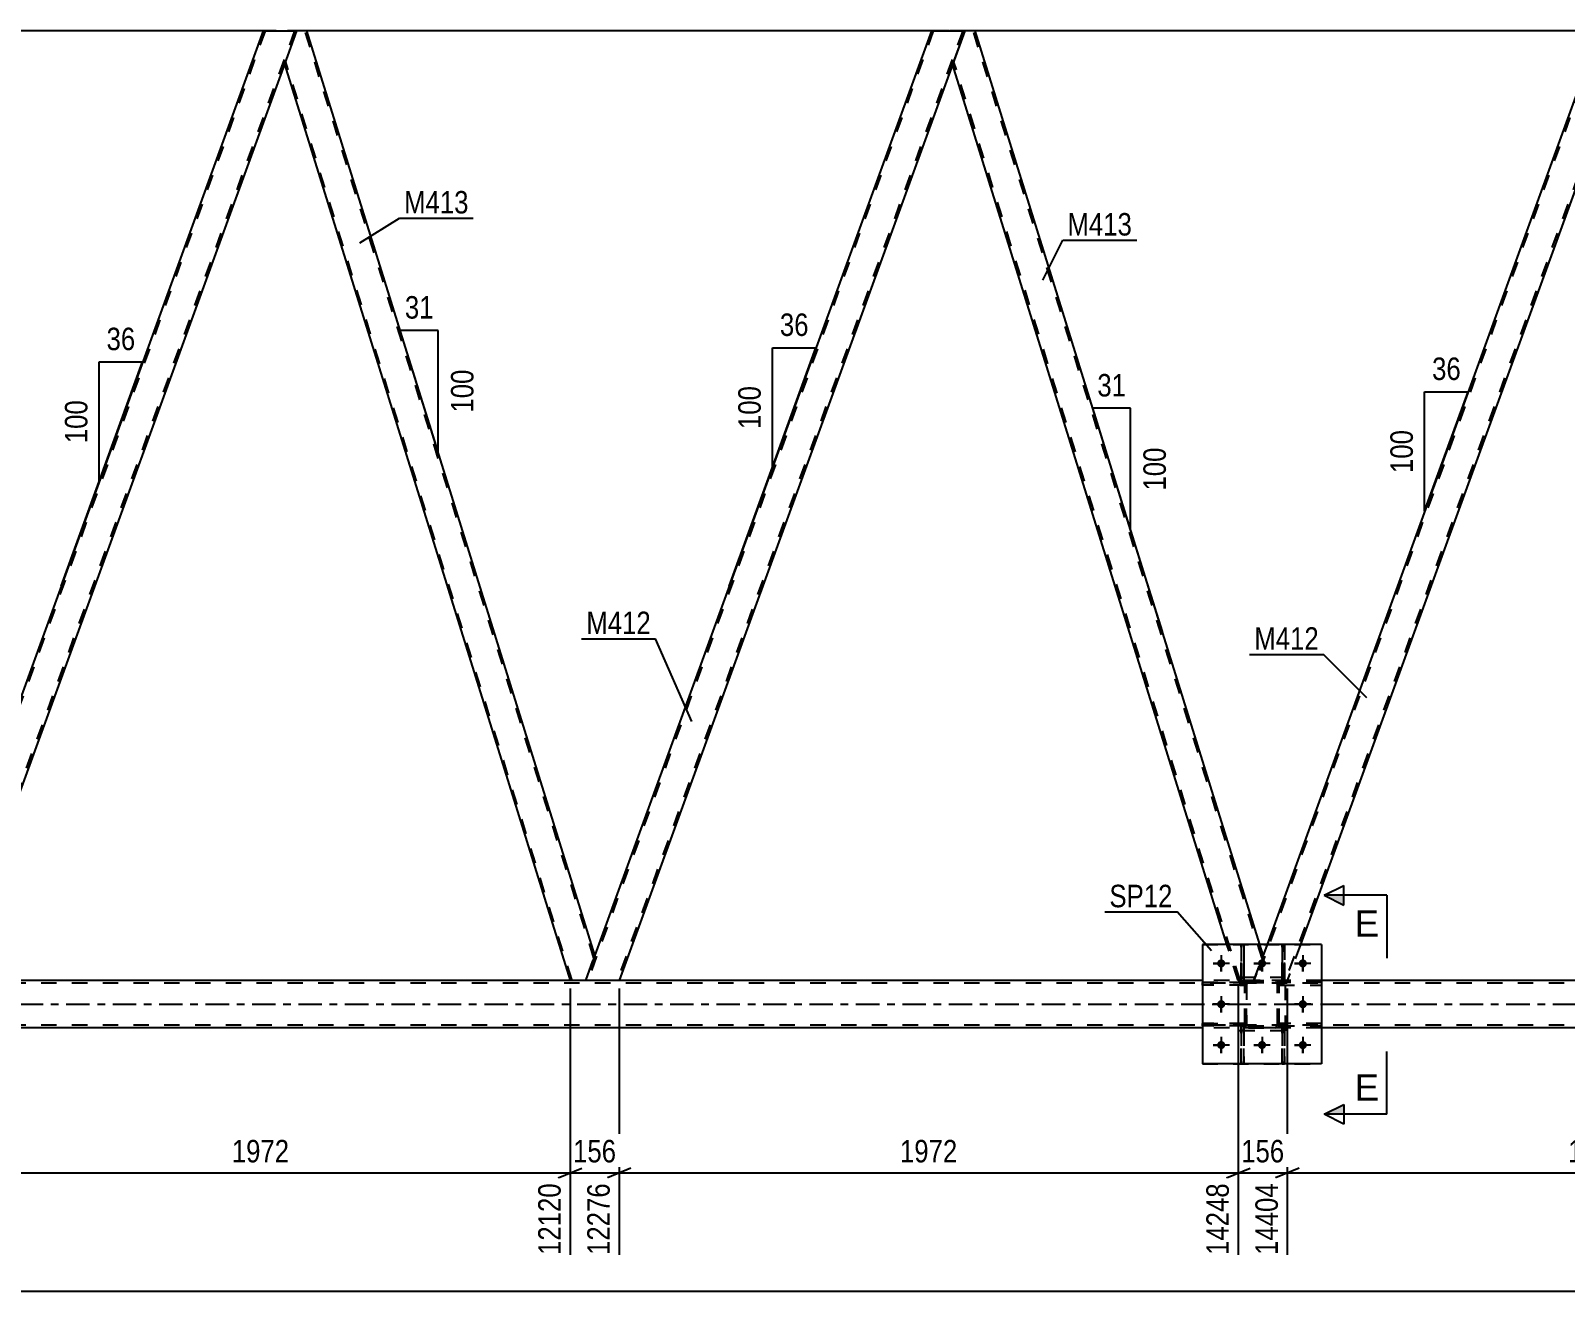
# Model space of a CAD drawing. Header units: millimetres. Extents: x 0 to 841, y 0 to 594.
# Drawn here: x 452.4 to 647.9, y 291 to 451.5 of the extents above; entities that cross this region are included whole.
import ezdxf

# ---------------------------------------------------------------- set-up
doc = ezdxf.new("R2010")
doc.units = ezdxf.units.MM
doc.linetypes.add('DXK_LINE_DOT2', pattern=[3.9198, 1.9599, -1.9599])
doc.linetypes.add('DXK_LINE_DOT3', pattern=[5.9187, 2.979, -0.9799, 0.9799, -0.9799])
doc.styles.add('Arial', font='arial.ttf', dxfattribs={"height": 0.2})
doc.styles.add('Arial Narrow', font='ARIALN.TTF', dxfattribs={"height": 0.2})

# ---------------------------------------------------------------- blocks, each defined once
blk = doc.blocks.new('Part-232924716-2392 - 2334')
at = {"color": 2, "linetype": 'Continuous'}
for p, q in [((616.85, 335.14), (601.65, 335.14)), ((601.65, 335.14), (601.65, 319.94)), ((616.85, 335.14), (616.85, 319.94)), ((616.85, 319.94), (601.65, 319.94))]:
    blk.add_line(p, q, dxfattribs=at)
blk = doc.blocks.new('Part-232924716-2345 - 2334')
at = {"color": 2, "linetype": 'Continuous'}
blk.add_line((611.8, 335.14), (612.12, 335.14), dxfattribs=at)
at = {"color": 7, "linetype": 'DXK_LINE_DOT2'}
for p, q in [((611.8, 330.9), (611.8, 335.14)), ((611.8, 334.85), (611.8, 330.3)), ((612.12, 335.14), (612.12, 330.9)), ((612.12, 330.3), (612.12, 335.14)), ((611.8, 330.3), (611.8, 330.9)), ((611.8, 330.9), (612.12, 330.9)), ((612.12, 330.9), (612.12, 330.3)), ((611.8, 330.3), (611.8, 330.3)), ((611.8, 330.3), (612.12, 330.3))]:
    blk.add_line(p, q, dxfattribs=at)
blk = doc.blocks.new('Part-232924716-2341 - 2334')
at = {"color": 7, "linetype": 'DXK_LINE_DOT2'}
for p, q in [((607.05, 330.3), (601.65, 330.3)), ((601.65, 330.3), (601.65, 329.98)), ((607.05, 329.98), (601.65, 329.98)), ((606.45, 329.98), (606.45, 330.3)), ((607.05, 330.3), (607.05, 329.98)), ((607.05, 329.98), (607.05, 330.3))]:
    blk.add_line(p, q, dxfattribs=at)
blk = doc.blocks.new('Part-232924716-2342 - 2334')
at = {"color": 7, "linetype": 'DXK_LINE_DOT2'}
for p, q in [((607.05, 325.1), (601.65, 325.1)), ((601.65, 325.1), (601.65, 324.78)), ((607.05, 324.78), (601.65, 324.78)), ((606.45, 324.78), (606.45, 325.1)), ((607.05, 325.1), (607.05, 324.78)), ((607.05, 324.78), (607.05, 325.1))]:
    blk.add_line(p, q, dxfattribs=at)
blk = doc.blocks.new('Part-232924716-2348 - 2334')
at = {"color": 2, "linetype": 'Continuous'}
blk.add_line((606.6, 335.14), (606.92, 335.14), dxfattribs=at)
at = {"color": 7, "linetype": 'DXK_LINE_DOT2'}
for p, q in [((606.6, 330.9), (606.6, 335.14)), ((606.6, 334.96), (606.6, 330.3)), ((606.92, 335.14), (606.92, 330.9)), ((606.92, 334.57), (606.92, 330.3)), ((606.6, 330.3), (606.6, 330.9)), ((606.6, 330.9), (606.92, 330.9)), ((606.92, 330.9), (606.92, 330.3)), ((606.6, 330.3), (606.6, 330.3)), ((606.6, 330.3), (606.92, 330.3))]:
    blk.add_line(p, q, dxfattribs=at)
blk = doc.blocks.new('Part-232924716-2351 - 2334')
at = {"color": 7, "linetype": 'DXK_LINE_DOT2'}
for p, q in [((612.12, 324.78), (611.8, 324.78)), ((611.8, 324.18), (611.8, 324.78)), ((611.8, 319.94), (611.8, 324.78)), ((612.12, 324.78), (612.12, 324.78)), ((612.12, 324.78), (612.12, 324.18)), ((612.12, 319.94), (612.12, 324.78)), ((612.12, 324.18), (611.8, 324.18)), ((611.8, 319.94), (611.8, 324.18)), ((612.12, 324.18), (612.12, 319.94)), ((612.12, 319.94), (611.8, 319.94))]:
    blk.add_line(p, q, dxfattribs=at)
blk = doc.blocks.new('Part-232924716-2353 - 2334')
at = {"color": 7, "linetype": 'DXK_LINE_DOT2'}
for p, q in [((616.85, 330.3), (611.45, 330.3)), ((611.45, 330.3), (611.45, 329.98)), ((611.45, 329.98), (611.45, 330.3)), ((611.45, 329.98), (616.85, 329.98)), ((612.05, 329.98), (612.05, 330.3)), ((616.85, 330.3), (616.85, 329.98))]:
    blk.add_line(p, q, dxfattribs=at)
blk = doc.blocks.new('Part-232924716-2354 - 2334')
at = {"color": 7, "linetype": 'DXK_LINE_DOT2'}
for p, q in [((616.85, 325.1), (611.45, 325.1)), ((611.45, 325.1), (611.45, 324.78)), ((611.45, 324.78), (611.45, 325.1)), ((611.45, 324.78), (616.85, 324.78)), ((612.05, 324.78), (612.05, 325.1)), ((616.85, 325.1), (616.85, 324.78))]:
    blk.add_line(p, q, dxfattribs=at)
blk = doc.blocks.new('Part-232924716-2355 - 2334')
at = {"color": 7, "linetype": 'DXK_LINE_DOT2'}
for p, q in [((601.65, 329.98), (601.65, 330.3)), ((601.65, 330.3), (607.05, 330.3)), ((607.05, 329.98), (601.65, 329.98)), ((606.45, 329.98), (606.45, 330.3)), ((606.45, 330.3), (607.05, 330.3)), ((606.45, 329.98), (607.05, 329.98)), ((607.05, 329.98), (607.05, 330.3)), ((607.05, 330.3), (607.05, 329.98))]:
    blk.add_line(p, q, dxfattribs=at)
blk = doc.blocks.new('Part-232924716-2422 - 2334')
at = {"color": 2, "linetype": 'Continuous'}
for p, q in [((601.65, 330.54), (361.44, 330.54)), ((749.65, 330.54), (616.85, 330.54)), ((601.65, 324.54), (361.44, 324.54)), ((749.65, 324.54), (616.85, 324.54))]:
    blk.add_line(p, q, dxfattribs=at)
at = {"color": 7, "linetype": 'DXK_LINE_DOT2'}
for p, q in [((616.85, 330.54), (601.65, 330.54)), ((749.65, 330.22), (78.1, 330.22)), ((749.65, 324.86), (78.1, 324.86)), ((616.85, 324.54), (601.65, 324.54))]:
    blk.add_line(p, q, dxfattribs=at)
at = {"color": 7, "linetype": 'DXK_LINE_DOT3'}
blk.add_line((78.1, 327.54), (749.65, 327.54), dxfattribs=at)
blk = doc.blocks.new('Part-232924716-2360 - 2334')
at = {"color": 7, "linetype": 'DXK_LINE_DOT2'}
for p, q in [((611.45, 324.78), (611.45, 325.1)), ((612.05, 325.1), (611.45, 325.1)), ((611.45, 325.1), (611.45, 324.78)), ((616.85, 325.1), (611.45, 325.1)), ((612.05, 324.78), (611.45, 324.78)), ((611.45, 324.78), (616.85, 324.78)), ((612.05, 324.78), (612.05, 325.1)), ((616.85, 324.78), (616.85, 325.1))]:
    blk.add_line(p, q, dxfattribs=at)
blk = doc.blocks.new('Part-232924716-2371 - 2334')
at = {"color": 7, "linetype": 'DXK_LINE_DOT2'}
for p, q in [((482.24, 451.54), (438.2, 330.54)), ((485.99, 451.54), (441.95, 330.54)), ((486.24, 451.54), (484.69, 447.29)), ((439.13, 333.79), (437.94, 330.54))]:
    blk.add_line(p, q, dxfattribs=at)
at = {"color": 2, "linetype": 'Continuous'}
for p, q in [((481.99, 451.54), (439.13, 333.79)), ((481.99, 451.54), (486.24, 451.54)), ((484.69, 447.29), (442.2, 330.54)), ((442.16, 330.54), (437.94, 330.54)), ((442.2, 330.54), (442.16, 330.54))]:
    blk.add_line(p, q, dxfattribs=at)
blk = doc.blocks.new('Part-232924716-2376 - 2334')
at = {"color": 2, "linetype": 'Continuous'}
for p, q in [((486.24, 451.54), (484.69, 447.29)), ((487.56, 451.54), (486.24, 451.54)), ((524.26, 333.79), (487.56, 451.54)), ((484.69, 447.29), (521.09, 330.54)), ((523.08, 330.54), (523.99, 333.05)), ((524.18, 333.57), (523.99, 333.05)), ((524.26, 333.79), (524.18, 333.57)), ((523.08, 330.54), (521.09, 330.54))]:
    blk.add_line(p, q, dxfattribs=at)
at = {"color": 7, "linetype": 'DXK_LINE_DOT2'}
for p, q in [((524.13, 333.42), (487.31, 451.54)), ((521.34, 330.54), (484.83, 447.66)), ((524.09, 333.33), (523.99, 333.05)), ((524.18, 333.57), (524.13, 333.42))]:
    blk.add_line(p, q, dxfattribs=at)
blk = doc.blocks.new('Part-232924716-2377 - 2334')
at = {"color": 7, "linetype": 'DXK_LINE_DOT2'}
for p, q in [((601.65, 335.14), (616.85, 335.14)), ((601.65, 335.14), (601.65, 319.94)), ((616.85, 335.14), (616.85, 319.94)), ((601.65, 319.94), (616.85, 319.94))]:
    blk.add_line(p, q, dxfattribs=at)
blk = doc.blocks.new('Part-232924716-2393 - 2334')
at = {"color": 7, "linetype": 'DXK_LINE_DOT2'}
for p, q in [((611.45, 329.98), (611.45, 330.3)), ((616.85, 330.3), (611.45, 330.3)), ((611.45, 330.3), (611.45, 329.98)), ((612.05, 329.98), (611.45, 329.98)), ((611.45, 329.98), (616.85, 329.98)), ((612.05, 329.98), (612.05, 330.3)), ((616.85, 330.3), (616.85, 329.98))]:
    blk.add_line(p, q, dxfattribs=at)
blk = doc.blocks.new('Part-232924716-2443 - 2334')
at = {"color": 7, "linetype": 'DXK_LINE_DOT2'}
for p, q in [((652.51, 451.54), (608.47, 330.54)), ((656.25, 451.54), (612.21, 330.54)), ((609.89, 335.14), (608.21, 330.54)), ((614.15, 335.14), (612.47, 330.54)), ((612.47, 330.54), (608.21, 330.54))]:
    blk.add_line(p, q, dxfattribs=at)
at = {"color": 2, "linetype": 'Continuous'}
for p, q in [((652.25, 451.54), (609.89, 335.14)), ((656.51, 451.54), (614.15, 335.14)), ((652.25, 451.54), (656.51, 451.54))]:
    blk.add_line(p, q, dxfattribs=at)
blk = doc.blocks.new('Part-232924716-2484 - 2334')
at = {"color": 7, "linetype": 'DXK_LINE_DOT2'}
for p, q in [((607.35, 330.51), (607.53, 330.54)), ((607.53, 330.54), (607.35, 330.51)), ((607.53, 330.54), (610.97, 330.54)), ((607.53, 330.54), (607.53, 330.54)), ((607.53, 330.54), (610.97, 330.54)), ((610.97, 330.54), (610.97, 330.54)), ((610.97, 330.54), (611.15, 330.51)), ((611.15, 330.51), (610.97, 330.54)), ((607.05, 330.06), (607.09, 330.25)), ((607.09, 330.25), (607.05, 330.06)), ((607.05, 325.02), (607.05, 330.06)), ((607.05, 330.06), (607.05, 330.06)), ((607.05, 325.02), (607.05, 330.06)), ((607.29, 330.06), (607.31, 330.16)), ((607.31, 330.16), (607.29, 330.06)), ((607.29, 325.02), (607.29, 330.06)), ((607.29, 330.06), (607.29, 330.06)), ((607.29, 330.06), (607.29, 325.02)), ((607.31, 330.16), (607.36, 330.23)), ((607.36, 330.23), (607.31, 330.16)), ((607.36, 330.23), (607.44, 330.29)), ((607.44, 330.29), (607.36, 330.23)), ((607.44, 330.29), (607.53, 330.3)), ((607.53, 330.3), (607.44, 330.29)), ((607.53, 330.3), (610.97, 330.3)), ((607.53, 330.3), (607.53, 330.3)), ((607.53, 330.3), (610.97, 330.3)), ((610.97, 330.3), (610.97, 330.3)), ((610.97, 330.3), (611.06, 330.29)), ((611.06, 330.29), (611.14, 330.23)), ((611.14, 330.23), (611.19, 330.16)), ((611.19, 330.16), (611.14, 330.23)), ((611.19, 330.16), (611.21, 330.06)), ((611.21, 330.06), (611.19, 330.16)), ((611.21, 325.02), (611.21, 330.06)), ((611.21, 330.06), (611.21, 330.06)), ((611.21, 325.02), (611.21, 330.06)), ((611.41, 330.25), (611.45, 330.06)), ((611.45, 330.06), (611.41, 330.25)), ((611.45, 325.02), (611.45, 330.06)), ((611.45, 330.06), (611.45, 330.06)), ((611.45, 325.02), (611.45, 330.06)), ((607.05, 325.02), (607.05, 325.02)), ((607.09, 324.84), (607.05, 325.02)), ((607.05, 325.02), (607.09, 324.84)), ((607.29, 325.02), (607.29, 325.02)), ((607.31, 324.93), (607.29, 325.02)), ((607.29, 325.02), (607.31, 324.93)), ((607.36, 324.85), (607.31, 324.93)), ((607.31, 324.93), (607.36, 324.85)), ((607.53, 324.54), (607.35, 324.58)), ((607.35, 324.58), (607.53, 324.54)), ((607.44, 324.8), (607.36, 324.85)), ((607.53, 324.78), (607.44, 324.8)), ((607.53, 324.78), (610.97, 324.78)), ((607.53, 324.78), (607.53, 324.78)), ((607.53, 324.78), (610.97, 324.78)), ((611.06, 324.8), (610.97, 324.78)), ((610.97, 324.78), (611.06, 324.8)), ((610.97, 324.78), (610.97, 324.78)), ((611.15, 324.58), (610.97, 324.54)), ((610.97, 324.54), (611.15, 324.58)), ((611.14, 324.85), (611.06, 324.8)), ((611.06, 324.8), (611.14, 324.85)), ((611.19, 324.93), (611.14, 324.85)), ((611.14, 324.85), (611.19, 324.93)), ((611.21, 325.02), (611.19, 324.93)), ((611.19, 324.93), (611.21, 325.02)), ((611.21, 325.02), (611.21, 325.02)), ((611.45, 325.02), (611.41, 324.84)), ((611.41, 324.84), (611.45, 325.02)), ((611.45, 325.02), (611.45, 325.02)), ((607.53, 324.54), (610.97, 324.54)), ((607.53, 324.54), (607.53, 324.54)), ((610.97, 324.54), (607.53, 324.54)), ((610.97, 324.54), (610.97, 324.54))]:
    blk.add_line(p, q, dxfattribs=at)
at = {"color": 7, "linetype": 'DXK_LINE_DOT3'}
blk.add_line((609.25, 327.54), (609.25, 327.54), dxfattribs=at)
at = {"color": 7, "linetype": 'DXK_LINE_DOT2'}
for centre, start, end in [((607.53, 330.06), 112.5, 157.5), ((607.53, 330.06), 112.5, 157.5), ((610.97, 330.06), 22.5, 67.5), ((610.97, 330.06), 22.5, 67.5), ((607.53, 325.02), 202.5, 247.5), ((607.53, 325.02), 202.5, 247.5), ((610.97, 325.02), 292.5, 337.5), ((610.97, 325.02), 292.5, 337.5)]:
    blk.add_arc(centre, 0.48, start, end, dxfattribs=at)
blk = doc.blocks.new('Part-232924716-2485 - 2334')
at = {"color": 7, "linetype": 'DXK_LINE_DOT2'}
for p, q in [((612.25, 330.94), (606.25, 330.94)), ((606.25, 324.14), (606.25, 330.94)), ((612.25, 324.14), (612.25, 330.94)), ((612.25, 324.14), (606.25, 324.14))]:
    blk.add_line(p, q, dxfattribs=at)
blk = doc.blocks.new('Part-232924716-2486 - 2334')
at = {"color": 7, "linetype": 'DXK_LINE_DOT2'}
for p, q in [((612.25, 330.94), (606.25, 330.94)), ((606.25, 324.14), (606.25, 330.94)), ((612.25, 324.14), (612.25, 330.94)), ((612.25, 324.14), (606.25, 324.14))]:
    blk.add_line(p, q, dxfattribs=at)
blk = doc.blocks.new('Part-232924716-2507 - 2334')
at = {"color": 2, "linetype": 'Continuous'}
for p, q in [((571.38, 451.54), (569.83, 447.29)), ((572.69, 451.54), (571.38, 451.54)), ((608.97, 335.14), (572.69, 451.54)), ((604.78, 335.14), (569.83, 447.29))]:
    blk.add_line(p, q, dxfattribs=at)
at = {"color": 7, "linetype": 'DXK_LINE_DOT2'}
for p, q in [((609.26, 333.42), (572.44, 451.54)), ((606.47, 330.54), (569.96, 447.66)), ((606.22, 330.54), (604.78, 335.14)), ((609.4, 333.79), (608.97, 335.14)), ((608.21, 330.54), (609.4, 333.79)), ((606.22, 330.54), (608.21, 330.54))]:
    blk.add_line(p, q, dxfattribs=at)
blk = doc.blocks.new('Part-232924716-2512 - 2334')
at = {"color": 7, "linetype": 'DXK_LINE_DOT2'}
for p, q in [((567.37, 451.54), (523.33, 330.54)), ((571.12, 451.54), (527.08, 330.54)), ((524.26, 333.79), (523.08, 330.54))]:
    blk.add_line(p, q, dxfattribs=at)
at = {"color": 2, "linetype": 'Continuous'}
for p, q in [((567.12, 451.54), (524.26, 333.79)), ((571.38, 451.54), (527.34, 330.54)), ((567.12, 451.54), (571.38, 451.54)), ((527.3, 330.54), (523.08, 330.54)), ((527.34, 330.54), (527.3, 330.54))]:
    blk.add_line(p, q, dxfattribs=at)
blk = doc.blocks.new('Part-232924716-2513 - 2334')
at = {"color": 7, "linetype": 'DXK_LINE_DOT2'}
for p, q in [((601.65, 324.78), (601.65, 325.1)), ((601.65, 325.1), (607.05, 325.1)), ((607.05, 324.78), (601.65, 324.78)), ((606.45, 324.78), (606.45, 325.1)), ((606.45, 325.1), (607.05, 325.1)), ((606.45, 324.78), (607.05, 324.78)), ((607.05, 324.78), (607.05, 325.1)), ((607.05, 325.1), (607.05, 324.78))]:
    blk.add_line(p, q, dxfattribs=at)
blk = doc.blocks.new('Part-232924716-2518 - 2334')
at = {"color": 7, "linetype": 'DXK_LINE_DOT2'}
for p, q in [((749.65, 451.54), (141.45, 451.54)), ((487.56, 451.54), (481.98, 451.54)), ((571.38, 451.54), (567.12, 451.54)), ((572.69, 451.54), (571.38, 451.54))]:
    blk.add_line(p, q, dxfattribs=at)
at = {"color": 2, "linetype": 'Continuous'}
for p, q in [((481.98, 451.54), (402.43, 451.54)), ((567.12, 451.54), (487.56, 451.54)), ((571.38, 451.54), (571.38, 451.54)), ((652.25, 451.54), (572.69, 451.54))]:
    blk.add_line(p, q, dxfattribs=at)
blk = doc.blocks.new('Part-232924716-2531 - 2334')
at = {"color": 7, "linetype": 'DXK_LINE_DOT2'}
for p, q in [((607.35, 330.51), (607.53, 330.54)), ((607.53, 330.54), (607.35, 330.51)), ((607.53, 330.54), (610.97, 330.54)), ((607.53, 330.54), (607.53, 330.54)), ((607.53, 330.54), (610.97, 330.54)), ((610.97, 330.54), (610.97, 330.54)), ((610.97, 330.54), (611.15, 330.51)), ((611.15, 330.51), (610.97, 330.54)), ((607.05, 330.06), (607.09, 330.25)), ((607.09, 330.25), (607.05, 330.06)), ((607.05, 325.02), (607.05, 330.06)), ((607.05, 330.06), (607.05, 330.06)), ((607.05, 325.02), (607.05, 330.06)), ((607.29, 330.06), (607.31, 330.16)), ((607.31, 330.16), (607.29, 330.06)), ((607.29, 325.02), (607.29, 330.06)), ((607.29, 330.06), (607.29, 330.06)), ((607.29, 330.06), (607.29, 325.02)), ((607.31, 330.16), (607.36, 330.23)), ((607.36, 330.23), (607.31, 330.16)), ((607.36, 330.23), (607.44, 330.29)), ((607.44, 330.29), (607.36, 330.23)), ((607.44, 330.29), (607.53, 330.3)), ((607.53, 330.3), (607.44, 330.29)), ((607.53, 330.3), (610.97, 330.3)), ((607.53, 330.3), (607.53, 330.3)), ((607.53, 330.3), (610.97, 330.3)), ((610.97, 330.3), (610.97, 330.3)), ((610.97, 330.3), (611.06, 330.29)), ((611.06, 330.29), (611.14, 330.23)), ((611.14, 330.23), (611.19, 330.16)), ((611.19, 330.16), (611.14, 330.23)), ((611.19, 330.16), (611.21, 330.06)), ((611.21, 330.06), (611.19, 330.16)), ((611.21, 325.02), (611.21, 330.06)), ((611.21, 330.06), (611.21, 330.06)), ((611.21, 325.02), (611.21, 330.06)), ((611.41, 330.25), (611.45, 330.06)), ((611.45, 330.06), (611.41, 330.25)), ((611.45, 325.02), (611.45, 330.06)), ((611.45, 330.06), (611.45, 330.06)), ((611.45, 325.02), (611.45, 330.06)), ((607.05, 325.02), (607.05, 325.02)), ((607.09, 324.84), (607.05, 325.02)), ((607.05, 325.02), (607.09, 324.84)), ((607.29, 325.02), (607.29, 325.02)), ((607.31, 324.93), (607.29, 325.02)), ((607.29, 325.02), (607.31, 324.93)), ((607.36, 324.85), (607.31, 324.93)), ((607.31, 324.93), (607.36, 324.85)), ((607.53, 324.54), (607.35, 324.58)), ((607.35, 324.58), (607.53, 324.54)), ((607.44, 324.8), (607.36, 324.85)), ((607.53, 324.78), (607.44, 324.8)), ((607.53, 324.78), (610.97, 324.78)), ((607.53, 324.78), (607.53, 324.78)), ((607.53, 324.78), (610.97, 324.78)), ((611.06, 324.8), (610.97, 324.78)), ((610.97, 324.78), (611.06, 324.8)), ((610.97, 324.78), (610.97, 324.78)), ((611.15, 324.58), (610.97, 324.54)), ((610.97, 324.54), (611.15, 324.58)), ((611.14, 324.85), (611.06, 324.8)), ((611.06, 324.8), (611.14, 324.85)), ((611.19, 324.93), (611.14, 324.85)), ((611.14, 324.85), (611.19, 324.93)), ((611.21, 325.02), (611.19, 324.93)), ((611.19, 324.93), (611.21, 325.02)), ((611.21, 325.02), (611.21, 325.02)), ((611.45, 325.02), (611.41, 324.84)), ((611.41, 324.84), (611.45, 325.02)), ((611.45, 325.02), (611.45, 325.02)), ((607.53, 324.54), (610.97, 324.54)), ((607.53, 324.54), (607.53, 324.54)), ((610.97, 324.54), (607.53, 324.54)), ((610.97, 324.54), (610.97, 324.54))]:
    blk.add_line(p, q, dxfattribs=at)
at = {"color": 7, "linetype": 'DXK_LINE_DOT3'}
blk.add_line((609.25, 327.54), (609.25, 327.54), dxfattribs=at)
at = {"color": 7, "linetype": 'DXK_LINE_DOT2'}
for centre, start, end in [((607.53, 330.06), 112.5, 157.5), ((607.53, 330.06), 112.5, 157.5), ((610.97, 330.06), 22.5, 67.5), ((610.97, 330.06), 22.5, 67.5), ((607.53, 325.02), 202.5, 247.5), ((607.53, 325.02), 202.5, 247.5), ((610.97, 325.02), 292.5, 337.5), ((610.97, 325.02), 292.5, 337.5)]:
    blk.add_arc(centre, 0.48, start, end, dxfattribs=at)
blk = doc.blocks.new('Part-232924716-2535 - 2334')
at = {"color": 7, "linetype": 'DXK_LINE_DOT2'}
for p, q in [((606.6, 324.78), (606.6, 324.78)), ((606.6, 324.78), (606.6, 324.18)), ((606.6, 319.94), (606.6, 324.78)), ((606.92, 324.78), (606.6, 324.78)), ((606.92, 324.18), (606.92, 324.78)), ((606.92, 324.78), (606.92, 319.94)), ((606.6, 324.18), (606.6, 319.94)), ((606.6, 324.18), (606.92, 324.18)), ((606.92, 319.94), (606.92, 324.18)), ((606.6, 319.94), (606.92, 319.94))]:
    blk.add_line(p, q, dxfattribs=at)
blk = doc.blocks.new('Part-232924716-2538 - 2334')
at = {"color": 7, "linetype": 'DXK_LINE_DOT2'}
for p, q in [((611.8, 324.78), (611.8, 324.78)), ((611.8, 324.78), (611.8, 324.18)), ((611.8, 319.94), (611.8, 324.78)), ((612.12, 324.78), (611.8, 324.78)), ((612.12, 324.18), (612.12, 324.78)), ((612.12, 324.78), (612.12, 319.94)), ((611.8, 324.18), (611.8, 319.94)), ((611.8, 324.18), (612.12, 324.18)), ((612.12, 319.94), (612.12, 324.18)), ((611.8, 319.94), (612.12, 319.94))]:
    blk.add_line(p, q, dxfattribs=at)
blk = doc.blocks.new('Part-232924716-2541 - 2334')
at = {"color": 7, "linetype": 'DXK_LINE_DOT2'}
for p, q in [((606.92, 335.14), (606.6, 335.14)), ((606.6, 335.14), (606.6, 330.9)), ((606.92, 330.9), (606.92, 335.14)), ((606.6, 332.74), (606.6, 330.3)), ((606.92, 332.74), (606.92, 330.3)), ((606.92, 330.9), (606.6, 330.9)), ((606.6, 330.9), (606.6, 330.3)), ((606.92, 330.3), (606.92, 330.9)), ((606.92, 330.3), (606.6, 330.3)), ((606.92, 330.3), (606.92, 330.3))]:
    blk.add_line(p, q, dxfattribs=at)
blk = doc.blocks.new('Part-232924716-2544 - 2334')
at = {"color": 7, "linetype": 'DXK_LINE_DOT2'}
for p, q in [((612.12, 335.14), (611.8, 335.14)), ((611.8, 335.14), (611.8, 330.9)), ((612.12, 330.9), (612.12, 335.14)), ((611.8, 332.74), (611.8, 330.3)), ((612.12, 332.74), (612.12, 330.3)), ((612.12, 330.9), (611.8, 330.9)), ((611.8, 330.9), (611.8, 330.3)), ((612.12, 330.3), (612.12, 330.9)), ((612.12, 330.3), (611.8, 330.3)), ((612.12, 330.3), (612.12, 330.3))]:
    blk.add_line(p, q, dxfattribs=at)
blk = doc.blocks.new('Part-232924716-2552 - 2334')
at = {"color": 7, "linetype": 'DXK_LINE_DOT2'}
for p, q in [((606.92, 324.78), (606.6, 324.78)), ((606.6, 324.18), (606.6, 324.78)), ((606.6, 319.94), (606.6, 324.78)), ((606.92, 324.78), (606.92, 324.78)), ((606.92, 324.78), (606.92, 324.18)), ((606.92, 319.94), (606.92, 324.78)), ((606.92, 324.18), (606.6, 324.18)), ((606.6, 319.94), (606.6, 324.18)), ((606.92, 324.18), (606.92, 319.94)), ((606.92, 319.94), (606.6, 319.94))]:
    blk.add_line(p, q, dxfattribs=at)
blk = doc.blocks.new('Bolt-232924716-2591 - 2334')
at = {"color": 1, "linetype": 'Continuous'}
for p, q in [((603.01, 332.74), (603.7, 332.74)), ((604.05, 333.78), (604.05, 333.09)), ((605.09, 332.74), (604.4, 332.74)), ((608.21, 332.74), (608.9, 332.74)), ((609.25, 333.78), (609.25, 333.09)), ((610.29, 332.74), (609.6, 332.74)), ((613.41, 332.74), (614.1, 332.74)), ((614.45, 333.78), (614.45, 333.09)), ((615.49, 332.74), (614.8, 332.74)), ((604.05, 331.7), (604.05, 332.4)), ((609.25, 331.7), (609.25, 332.4)), ((614.45, 331.7), (614.45, 332.4)), ((604.05, 328.58), (604.05, 327.89)), ((614.45, 328.58), (614.45, 327.89)), ((603.01, 327.54), (603.7, 327.54)), ((604.05, 326.5), (604.05, 327.2)), ((605.09, 327.54), (604.4, 327.54)), ((613.41, 327.54), (614.1, 327.54)), ((614.45, 326.5), (614.45, 327.2)), ((615.49, 327.54), (614.8, 327.54)), ((604.05, 323.38), (604.05, 322.69)), ((609.25, 323.38), (609.25, 322.69)), ((614.45, 323.38), (614.45, 322.69)), ((603.01, 322.34), (603.7, 322.34)), ((604.05, 321.3), (604.05, 322)), ((605.09, 322.34), (604.4, 322.34)), ((608.21, 322.34), (608.9, 322.34)), ((609.25, 321.3), (609.25, 322)), ((610.29, 322.34), (609.6, 322.34)), ((613.41, 322.34), (614.1, 322.34)), ((614.45, 321.3), (614.45, 322)), ((615.49, 322.34), (614.8, 322.34))]:
    blk.add_line(p, q, dxfattribs=at)
blk = doc.blocks.new('Bolt-232924716-2592 - 2334')
at = {"linetype": 'Continuous'}
for points in [[(604.57, 332.74, -1), (603.53, 332.74, -1)], [(609.77, 332.74, -1), (608.73, 332.74, -1)], [(614.97, 332.74, -1), (613.93, 332.74, -1)], [(604.57, 327.54, -1), (603.53, 327.54, -1)], [(614.97, 327.54, -1), (613.93, 327.54, -1)], [(604.57, 322.34, -1), (603.53, 322.34, -1)], [(609.77, 322.34, -1), (608.73, 322.34, -1)], [(614.97, 322.34, -1), (613.93, 322.34, -1)]]:
    blk.add_hatch(color=1, dxfattribs=at).paths.add_polyline_path(points)
at = {"color": 1, "linetype": 'Continuous'}
for p, q in [((605.09, 332.74), (603.01, 332.74)), ((604.05, 333.78), (604.05, 331.7)), ((610.29, 332.74), (608.21, 332.74)), ((609.25, 333.78), (609.25, 331.7)), ((615.49, 332.74), (613.41, 332.74)), ((614.45, 333.78), (614.45, 331.7)), ((604.05, 328.58), (604.05, 326.5)), ((614.45, 328.58), (614.45, 326.5)), ((605.09, 327.54), (603.01, 327.54)), ((615.49, 327.54), (613.41, 327.54)), ((604.05, 323.38), (604.05, 321.3)), ((609.25, 323.38), (609.25, 321.3)), ((614.45, 323.38), (614.45, 321.3)), ((605.09, 322.34), (603.01, 322.34)), ((610.29, 322.34), (608.21, 322.34)), ((615.49, 322.34), (613.41, 322.34))]:
    blk.add_line(p, q, dxfattribs=at)
blk = doc.blocks.new('StraightDimension-232924716-2999 - 2334')
at = {"color": 7, "linetype": 'Continuous'}
blk.add_line((65.2, 290.97), (800.14, 290.97), dxfattribs=at)
blk = doc.blocks.new('AngleDimension-232924716-8519 - 2334')
at = {"color": 7, "linetype": 'Continuous'}
for p, q in [((629.97, 405.55), (635.51, 405.55)), ((629.97, 390.33), (635.51, 405.55)), ((629.97, 390.33), (629.97, 405.55)), ((634.25, 402.07), (635.51, 405.55))]:
    blk.add_line(p, q, dxfattribs=at)
at = {"color": 0}
for points in [[(635.17, 406.45), (635.17, 410.65), (630.32, 410.65), (630.32, 406.45)], [(629.07, 401.28), (624.87, 401.28), (624.87, 394.6), (629.07, 394.6)]]:
    blk.add_wipeout(points, dxfattribs=at)
at = {"color": 3, "style": 'Arial Narrow'}
blk.add_text('36', height=2.863, dxfattribs=at).set_placement((630.92, 407.05))
blk.add_text('100', height=2.863, rotation=90.0002, dxfattribs=at).set_placement((628.47, 395.2))
blk = doc.blocks.new('StraightDimension-232924716-7799 - 2334')
at = {"color": 7, "linetype": 'Continuous'}
for p, q in [((612.47, 329.54), (612.47, 295.6)), ((691.35, 329.54), (691.35, 295.6)), ((613.97, 306.64), (610.97, 305.44)), ((612.47, 306.04), (691.35, 306.04)), ((689.85, 305.44), (692.85, 306.64))]:
    blk.add_line(p, q, dxfattribs=at)
at = {"color": 0}
blk.add_wipeout([(656.17, 306.79), (656.17, 310.99), (647.66, 310.99), (647.66, 306.79)], dxfattribs=at)
at = {"color": 0, "linetype": 'Continuous'}
blk.add_wipeout([(690.75, 305.34), (686.55, 305.34), (686.55, 295), (690.75, 295)], dxfattribs=at)
at = {"color": 3, "style": 'Arial Narrow'}
blk.add_text('1972', height=2.863, dxfattribs=at).set_placement((648.26, 307.39))
at = {"color": 3, "linetype": 'Continuous', "style": 'Arial Narrow'}
blk.add_text('16376', height=2.863, rotation=90.0002, dxfattribs=at).set_placement((690.15, 295.6))
blk = doc.blocks.new('AngleDimension-232924716-2649 - 2334')
at = {"color": 7, "linetype": 'Continuous'}
for p, q in [((501.53, 406.72), (499.46, 413.37)), ((504.28, 413.37), (499.46, 413.37)), ((504.28, 397.91), (499.46, 413.37)), ((504.28, 397.91), (504.28, 413.37))]:
    blk.add_line(p, q, dxfattribs=at)
at = {"color": 0}
for points in [[(504.3, 414.27), (504.3, 418.47), (499.44, 418.47), (499.44, 414.27)], [(509.38, 408.98), (505.18, 408.98), (505.18, 402.3), (509.38, 402.3)]]:
    blk.add_wipeout(points, dxfattribs=at)
at = {"color": 3, "style": 'Arial Narrow'}
blk.add_text('31', height=2.863, dxfattribs=at).set_placement((500.04, 414.87))
blk.add_text('100', height=2.863, rotation=90.0002, dxfattribs=at).set_placement((508.78, 402.9))
blk = doc.blocks.new('AngleDimension-232924716-8491 - 2334')
at = {"color": 7, "linetype": 'Continuous'}
for p, q in [((546.88, 411.16), (552.42, 411.16)), ((546.88, 395.94), (552.42, 411.16)), ((546.88, 395.94), (546.88, 411.16)), ((541.37, 380.79), (546.88, 395.94))]:
    blk.add_line(p, q, dxfattribs=at)
at = {"color": 0}
for points in [[(552.08, 412.06), (552.08, 416.26), (547.22, 416.26), (547.22, 412.06)], [(545.98, 406.89), (541.78, 406.89), (541.78, 400.2), (545.98, 400.2)]]:
    blk.add_wipeout(points, dxfattribs=at)
at = {"color": 3, "style": 'Arial Narrow'}
blk.add_text('36', height=2.863, dxfattribs=at).set_placement((547.82, 412.66))
blk.add_text('100', height=2.863, rotation=90.0002, dxfattribs=at).set_placement((545.38, 400.8))
blk = doc.blocks.new('AngleDimension-232924716-8505 - 2334')
at = {"color": 7, "linetype": 'Continuous'}
for p, q in [((592.5, 403.45), (587.68, 403.45)), ((592.5, 387.98), (587.68, 403.45)), ((592.5, 387.98), (592.5, 403.45)), ((596.55, 375), (592.5, 387.98))]:
    blk.add_line(p, q, dxfattribs=at)
at = {"color": 0}
for points in [[(592.52, 404.35), (592.52, 408.55), (587.67, 408.55), (587.67, 404.35)], [(597.6, 399.06), (593.4, 399.06), (593.4, 392.37), (597.6, 392.37)]]:
    blk.add_wipeout(points, dxfattribs=at)
at = {"color": 3, "style": 'Arial Narrow'}
blk.add_text('31', height=2.863, dxfattribs=at).set_placement((588.27, 404.95))
blk.add_text('100', height=2.863, rotation=90.0002, dxfattribs=at).set_placement((597, 392.97))
blk = doc.blocks.new('StraightDimension-232924716-7800 - 2334')
at = {"color": 7, "linetype": 'Continuous'}
for p, q in [((606.22, 329.54), (606.22, 295.6)), ((612.47, 329.54), (612.47, 295.6)), ((604.72, 305.44), (607.72, 306.64)), ((606.22, 306.04), (612.47, 306.04)), ((613.97, 306.64), (610.97, 305.44))]:
    blk.add_line(p, q, dxfattribs=at)
at = {"color": 0}
blk.add_wipeout([(612.69, 306.79), (612.69, 310.99), (606, 310.99), (606, 306.79)], dxfattribs=at)
at = {"color": 0, "linetype": 'Continuous'}
blk.add_wipeout([(611.87, 305.34), (607.67, 305.34), (607.67, 295), (611.87, 295)], dxfattribs=at)
at = {"color": 3, "style": 'Arial Narrow'}
blk.add_text('156', height=2.863, dxfattribs=at).set_placement((606.6, 307.39))
at = {"color": 3, "linetype": 'Continuous', "style": 'Arial Narrow'}
blk.add_text('14404', height=2.863, rotation=90.0002, dxfattribs=at).set_placement((611.27, 295.6))
blk = doc.blocks.new('StraightDimension-232924716-7801 - 2334')
at = {"color": 7, "linetype": 'Continuous'}
for p, q in [((527.34, 329.54), (527.34, 295.6)), ((606.22, 329.54), (606.22, 295.6)), ((528.84, 306.64), (525.84, 305.44)), ((527.34, 306.04), (606.22, 306.04)), ((604.72, 305.44), (607.72, 306.64))]:
    blk.add_line(p, q, dxfattribs=at)
at = {"color": 0}
blk.add_wipeout([(571.03, 306.79), (571.03, 310.99), (562.52, 310.99), (562.52, 306.79)], dxfattribs=at)
at = {"color": 0, "linetype": 'Continuous'}
blk.add_wipeout([(605.62, 305.34), (601.42, 305.34), (601.42, 295), (605.62, 295)], dxfattribs=at)
at = {"color": 3, "style": 'Arial Narrow'}
blk.add_text('1972', height=2.863, dxfattribs=at).set_placement((563.12, 307.39))
at = {"color": 3, "linetype": 'Continuous', "style": 'Arial Narrow'}
blk.add_text('14248', height=2.863, rotation=90.0002, dxfattribs=at).set_placement((605.02, 295.6))
blk = doc.blocks.new('StraightDimension-232924716-7802 - 2334')
at = {"color": 7, "linetype": 'Continuous'}
for p, q in [((521.09, 329.54), (521.09, 295.6)), ((527.34, 329.54), (527.34, 295.6)), ((519.59, 305.44), (522.59, 306.64)), ((521.09, 306.04), (527.34, 306.04)), ((528.84, 306.64), (525.84, 305.44))]:
    blk.add_line(p, q, dxfattribs=at)
at = {"color": 0}
blk.add_wipeout([(527.55, 306.79), (527.55, 310.99), (520.87, 310.99), (520.87, 306.79)], dxfattribs=at)
at = {"color": 0, "linetype": 'Continuous'}
blk.add_wipeout([(526.74, 305.34), (522.54, 305.34), (522.54, 295), (526.74, 295)], dxfattribs=at)
at = {"color": 3, "style": 'Arial Narrow'}
blk.add_text('156', height=2.863, dxfattribs=at).set_placement((521.47, 307.39))
at = {"color": 3, "linetype": 'Continuous', "style": 'Arial Narrow'}
blk.add_text('12276', height=2.863, rotation=90.0002, dxfattribs=at).set_placement((526.14, 295.6))
blk = doc.blocks.new('StraightDimension-232924716-7803 - 2334')
at = {"color": 7, "linetype": 'Continuous'}
for p, q in [((442.2, 329.54), (442.2, 295.6)), ((521.09, 329.54), (521.09, 295.6)), ((443.7, 306.64), (440.7, 305.44)), ((442.2, 306.04), (521.09, 306.04)), ((519.59, 305.44), (522.59, 306.64))]:
    blk.add_line(p, q, dxfattribs=at)
at = {"color": 0}
blk.add_wipeout([(485.9, 306.79), (485.9, 310.99), (477.39, 310.99), (477.39, 306.79)], dxfattribs=at)
at = {"color": 0, "linetype": 'Continuous'}
blk.add_wipeout([(520.49, 305.34), (516.29, 305.34), (516.29, 295), (520.49, 295)], dxfattribs=at)
at = {"color": 3, "style": 'Arial Narrow'}
blk.add_text('1972', height=2.863, dxfattribs=at).set_placement((477.99, 307.39))
at = {"color": 3, "linetype": 'Continuous', "style": 'Arial Narrow'}
blk.add_text('12120', height=2.863, rotation=90.0002, dxfattribs=at).set_placement((519.89, 295.6))
blk = doc.blocks.new('AngleDimension-232924716-22745 - 2334')
at = {"color": 7, "linetype": 'Continuous'}
for p, q in [((461.09, 409.35), (466.63, 409.35)), ((461.09, 394.13), (466.63, 409.35)), ((461.09, 394.13), (461.09, 409.35)), ((456.23, 380.79), (461.09, 394.13))]:
    blk.add_line(p, q, dxfattribs=at)
at = {"color": 0}
for points in [[(466.29, 410.25), (466.29, 414.45), (461.43, 414.45), (461.43, 410.25)], [(460.19, 405.08), (455.99, 405.08), (455.99, 398.4), (460.19, 398.4)]]:
    blk.add_wipeout(points, dxfattribs=at)
at = {"color": 3, "style": 'Arial Narrow'}
blk.add_text('36', height=2.863, dxfattribs=at).set_placement((462.03, 410.85))
blk.add_text('100', height=2.863, rotation=90.0002, dxfattribs=at).set_placement((459.59, 399))
blk = doc.blocks.new('Mark-232924716-2372 - 2334')
at = {"color": 0}
blk.add_wipeout([(508.16, 428.26), (508.16, 431.26), (499.94, 431.26), (499.94, 428.26)], dxfattribs=at)
blk.add_wipeout([(508.16, 428.26), (508.16, 431.26), (499.94, 431.26), (499.94, 428.26)], dxfattribs=at)
at = {"color": 30, "linetype": 'Continuous'}
for p, q in [((494.3, 424.51), (499.34, 427.66)), ((499.34, 427.66), (508.76, 427.66))]:
    blk.add_line(p, q, dxfattribs=at)
at = {"color": 3, "style": 'Arial Narrow'}
blk.add_text('M413', height=2.863, dxfattribs=at).set_placement((499.94, 428.26))
blk = doc.blocks.new('Mark-232924716-2388 - 2334')
at = {"color": 0}
blk.add_wipeout([(597.85, 339.89), (597.85, 342.89), (589.81, 342.89), (589.81, 339.89)], dxfattribs=at)
blk.add_wipeout([(597.85, 339.89), (597.85, 342.89), (589.81, 342.89), (589.81, 339.89)], dxfattribs=at)
at = {"color": 30, "linetype": 'Continuous'}
for p in [(589.21, 339.29), (602.8, 334.35)]:
    blk.add_line(p, (598.45, 339.29), dxfattribs=at)
at = {"color": 3, "style": 'Arial Narrow'}
blk.add_text('SP12', height=2.863, dxfattribs=at).set_placement((589.81, 339.89))
blk = doc.blocks.new('Mark-232924716-2439 - 2334')
at = {"color": 0}
blk.add_wipeout([(616.49, 372.69), (616.49, 375.69), (608.27, 375.69), (608.27, 372.69)], dxfattribs=at)
blk.add_wipeout([(616.49, 372.69), (616.49, 375.69), (608.27, 375.69), (608.27, 372.69)], dxfattribs=at)
at = {"color": 30, "linetype": 'Continuous'}
for p in [(607.67, 372.09), (622.6, 366.58)]:
    blk.add_line(p, (617.09, 372.09), dxfattribs=at)
at = {"color": 3, "style": 'Arial Narrow'}
blk.add_text('M412', height=2.863, dxfattribs=at).set_placement((608.27, 372.69))
blk = doc.blocks.new('Mark-232924716-2503 - 2334')
at = {"color": 0}
blk.add_wipeout([(592.68, 425.45), (592.68, 428.45), (584.46, 428.45), (584.46, 425.45)], dxfattribs=at)
blk.add_wipeout([(592.68, 425.45), (592.68, 428.45), (584.46, 428.45), (584.46, 425.45)], dxfattribs=at)
at = {"color": 30, "linetype": 'Continuous'}
for p, q in [((581.34, 419.75), (583.86, 424.85)), ((583.86, 424.85), (593.28, 424.85))]:
    blk.add_line(p, q, dxfattribs=at)
at = {"color": 3, "style": 'Arial Narrow'}
blk.add_text('M413', height=2.863, dxfattribs=at).set_placement((584.46, 425.45))
blk = doc.blocks.new('Mark-232924716-2508 - 2334')
at = {"color": 0}
blk.add_wipeout([(531.39, 374.68), (531.39, 377.68), (523.16, 377.68), (523.16, 374.68)], dxfattribs=at)
blk.add_wipeout([(531.39, 374.68), (531.39, 377.68), (523.16, 377.68), (523.16, 374.68)], dxfattribs=at)
at = {"color": 30, "linetype": 'Continuous'}
for p in [(522.56, 374.08), (536.62, 363.54)]:
    blk.add_line(p, (531.99, 374.08), dxfattribs=at)
at = {"color": 3, "style": 'Arial Narrow'}
blk.add_text('M412', height=2.863, dxfattribs=at).set_placement((523.16, 374.68))
blk = doc.blocks.new('SectionMark-232924716-11276 - 2334')
at = {"linetype": 'Continuous'}
for points in [[(619.67, 341.41), (619.67, 340.16), (617.17, 341.41)], [(619.67, 314.77), (619.67, 313.52), (617.17, 313.52)]]:
    blk.add_hatch(color=6, dxfattribs=at).paths.add_polyline_path(points)
at = {"color": 6, "linetype": 'Continuous'}
for p, q in [((617.17, 341.41), (619.67, 342.66)), ((619.67, 340.16), (619.67, 342.66)), ((625.17, 341.41), (617.17, 341.41)), ((617.17, 341.41), (619.67, 340.16)), ((625.17, 341.41), (625.17, 333.41)), ((625.17, 313.52), (625.17, 321.52)), ((617.17, 313.52), (619.67, 314.77)), ((625.17, 313.52), (617.17, 313.52)), ((619.67, 312.27), (617.17, 313.52)), ((619.67, 314.77), (619.67, 312.27))]:
    blk.add_line(p, q, dxfattribs=at)
at = {"color": 0, "linetype": 'Continuous'}
for points in [[(624.17, 336.16), (624.17, 339.66), (621.06, 339.66), (621.06, 336.16)], [(624.17, 315.27), (624.17, 318.77), (621.06, 318.77), (621.06, 315.27)]]:
    blk.add_wipeout(points, dxfattribs=at)
at = {"color": 3, "linetype": 'Continuous', "style": 'Arial'}
for p in [(621.06, 336.16), (621.06, 315.27)]:
    blk.add_text('E', height=3.34, dxfattribs=at).set_placement(p)

msp = doc.modelspace()

# ---------------------------------------------------------------- block references
for name in ['Part-232924716-2518 - 2334', 'Part-232924716-2371 - 2334', 'Part-232924716-2376 - 2334', 'Part-232924716-2512 - 2334', 'Part-232924716-2507 - 2334', 'Part-232924716-2443 - 2334', 'Part-232924716-2392 - 2334', 'Part-232924716-2377 - 2334', 'Part-232924716-2348 - 2334', 'Part-232924716-2541 - 2334', 'Part-232924716-2345 - 2334', 'Part-232924716-2544 - 2334', 'Bolt-232924716-2591 - 2334', 'Bolt-232924716-2592 - 2334', 'Part-232924716-2422 - 2334', 'Part-232924716-2485 - 2334', 'Part-232924716-2486 - 2334', 'Part-232924716-2484 - 2334', 'Part-232924716-2531 - 2334', 'Part-232924716-2341 - 2334', 'Part-232924716-2355 - 2334', 'Part-232924716-2353 - 2334', 'Part-232924716-2393 - 2334', 'Part-232924716-2342 - 2334', 'Part-232924716-2513 - 2334', 'Part-232924716-2535 - 2334', 'Part-232924716-2552 - 2334', 'Part-232924716-2354 - 2334', 'Part-232924716-2360 - 2334', 'Part-232924716-2351 - 2334', 'Part-232924716-2538 - 2334']:
    msp.add_blockref(name, (0, 0))

# ---------------------------------------------------------------- next in the draw order: block references
msp.add_blockref('StraightDimension-232924716-2999 - 2334', (0, 0))

# ---------------------------------------------------------------- next in the draw order: block references
for name in ['Mark-232924716-2372 - 2334', 'Mark-232924716-2503 - 2334', 'AngleDimension-232924716-2649 - 2334', 'AngleDimension-232924716-8491 - 2334', 'AngleDimension-232924716-22745 - 2334', 'AngleDimension-232924716-8519 - 2334', 'AngleDimension-232924716-8505 - 2334', 'Mark-232924716-2508 - 2334', 'Mark-232924716-2439 - 2334', 'Mark-232924716-2388 - 2334', 'StraightDimension-232924716-7799 - 2334']:
    msp.add_blockref(name, (0, 0))

# ---------------------------------------------------------------- next in the draw order: block references
for name in ['SectionMark-232924716-11276 - 2334', 'StraightDimension-232924716-7800 - 2334']:
    msp.add_blockref(name, (0, 0))

# ---------------------------------------------------------------- next in the draw order: block references
msp.add_blockref('StraightDimension-232924716-7801 - 2334', (0, 0))

# ---------------------------------------------------------------- next in the draw order: block references
msp.add_blockref('StraightDimension-232924716-7802 - 2334', (0, 0))

# ---------------------------------------------------------------- next in the draw order: block references
msp.add_blockref('StraightDimension-232924716-7803 - 2334', (0, 0))

doc.saveas('drawing.dxf')
